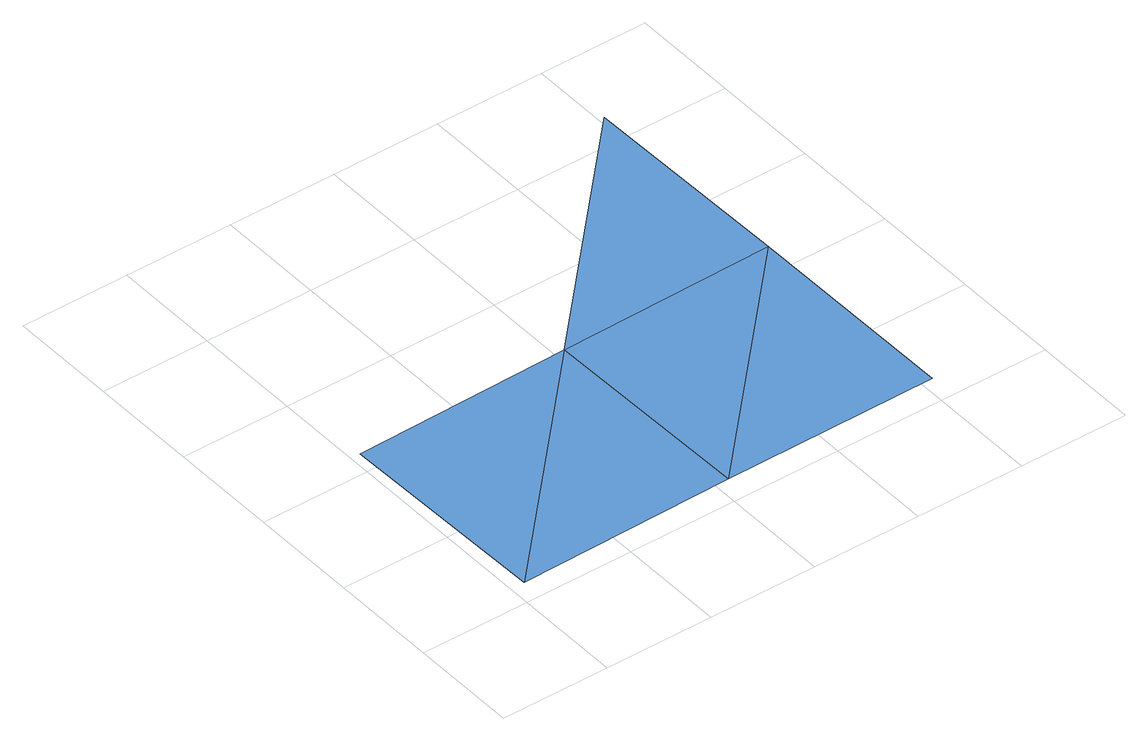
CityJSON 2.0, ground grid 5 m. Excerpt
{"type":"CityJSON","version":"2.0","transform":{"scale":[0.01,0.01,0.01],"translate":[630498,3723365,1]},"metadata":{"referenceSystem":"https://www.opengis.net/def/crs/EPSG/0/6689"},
"CityObjects":{
"waterbody1":{"type":"WaterBody","attributes":{"name":"福岡県津波浸水想定図","class":"1140","function":"2","WaterBodyTsunamiRiskAttribute.description":"1","WaterBodyTsunamiRiskAttribute.rank":"2"},"geometry":[{"type":"MultiSurface","lod":"1","boundaries":[[[0,1,2]],[[0,3,1]],[[4,1,5]]]}]},
"waterbody2":{"type":"WaterBody","attributes":{"name":"福岡県津波浸水想定図","class":"1140","function":"2","WaterBodyTsunamiRiskAttribute.description":"1","WaterBodyTsunamiRiskAttribute.rank":"1"},"geometry":[{"type":"MultiSurface","lod":"1","boundaries":[[[1,3,5]],[[3,6,5]]]}]}
},
"vertices":[
[56,89,111],[1036,1108,111],[36,1088,111],[1055,108,111],[2017,2127,112],[2036,1127,112],
[2055,127,97]
]}
